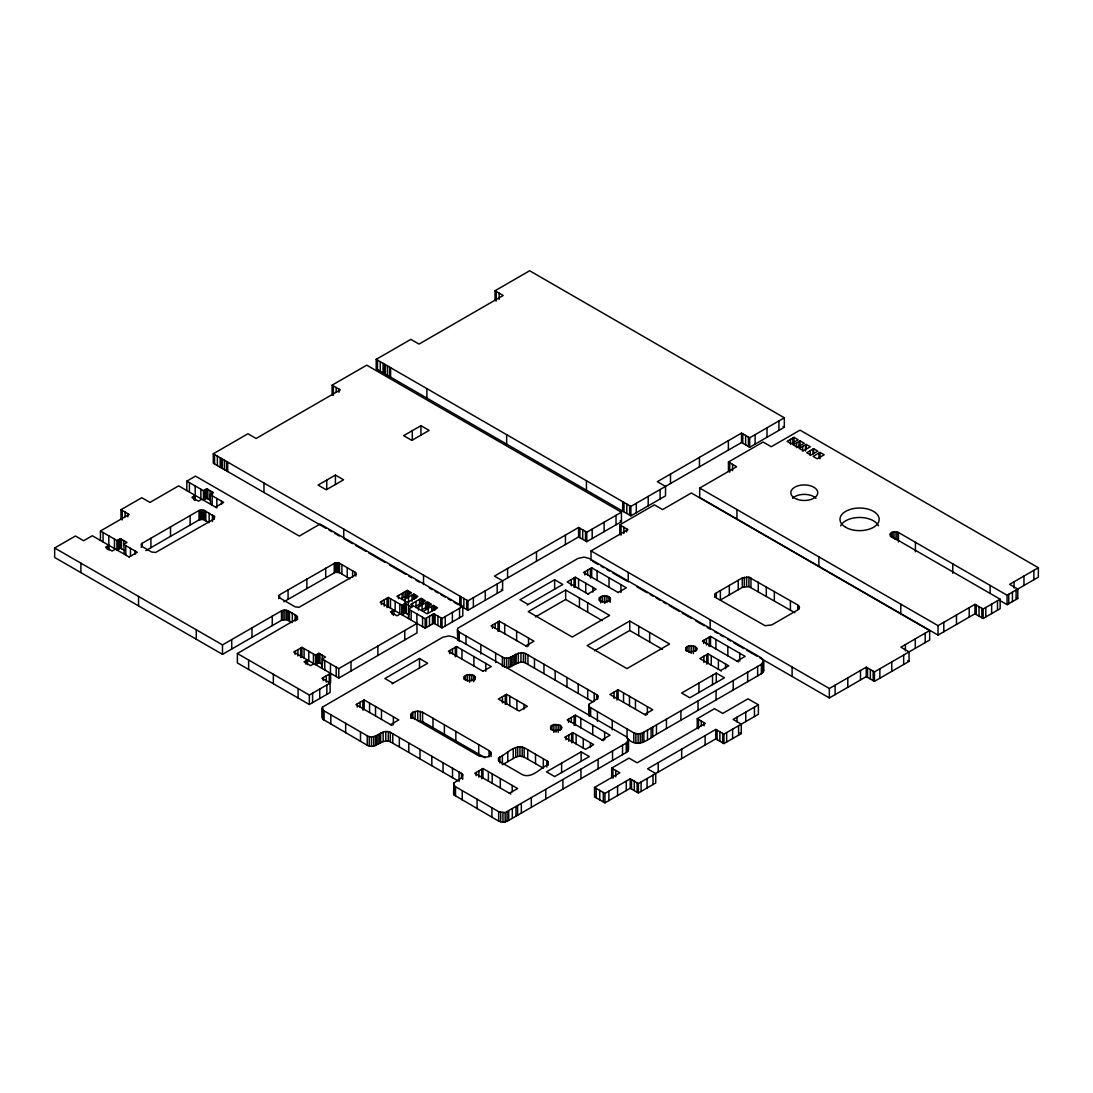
<?xml version="1.0" encoding="UTF-8"?>
<svg xmlns="http://www.w3.org/2000/svg" width="1093" height="1093" viewBox="0 0 1093 1093"><rect width="100%" height="100%" fill="white"/><g stroke="black" fill="none" stroke-linecap="round" stroke-linejoin="round"><path stroke-width="1.5" d="M628.502 749.716L628.502 739.496L626.248 736.682L453.95 637.205L449.073 635.907L442.856 637.205L322.462 707.116L322.681 709.699L324.075 710.874L367.234 735.794C375.473 740.589 381.99 728.198 390.338 732.324L461.492 773.407L462.681 774.595L461.97 777.56L453.882 782.998L454.114 795.035L498.668 821.116L502.944 822.237L507.043 821.362L626.248 752.53L628.284 750.481L627.833 747.448M628.502 739.496L626.248 743.09L505.157 812.605L498.668 811.662L455.508 786.741L453.568 784.282M628.434 739.237C637.506 748.404 648.176 739.701 656.469 734.318L761.37 673.753L763.406 671.703L763.406 669.408M763.624 660.719L761.37 664.298L642.206 733.143L638.107 734.018L633.817 732.897L589.264 706.816L589.045 704.234L597.12 698.796L597.83 695.817L596.655 694.642L525.501 653.559C517.139 649.433 510.636 661.825 502.397 657.016L459.238 632.096L457.844 630.934L457.612 628.352L577.978 558.427L584.195 557.116L589.072 558.427L761.37 657.904L763.624 660.719L763.624 670.938M457.748 780.689L390.338 741.778C381.99 737.652 375.473 750.044 367.234 745.235L322.681 719.153L322.462 707.116M453.568 793.723L453.882 782.998M589.045 704.234L588.717 714.959L588.717 705.518M278.729 595.521L279.521 597.816L295.11 606.82L299.099 607.284L355.047 575.219L356.113 573.716L355.047 572.226L339.458 563.223L335.469 562.758L279.521 594.824L278.729 598.677M410.886 718.169L411.378 713.524L412.881 712.226L417.731 711.065L422.581 712.226L489.09 750.618L490.593 751.929L491.099 756.575M491.099 753.419L489.09 756.219L486.822 757.08L479.39 756.219L412.881 717.828L410.886 715.027M498.599 757.914L498.599 760.523L499.925 761.671L522.604 774.773C532.154 778.762 540.325 768.024 548.167 764.526L548.167 761.917L546.855 760.769L524.162 747.667C514.625 743.677 506.455 754.416 498.599 757.914L498.599 761.07M714.972 594.1L714.972 596.764L716.325 597.926L765.1 625.702L771.74 624.936L797.726 609.935L799.516 607.435L797.726 604.935L748.937 577.159L742.297 577.937L716.325 592.925L714.972 594.1L714.972 597.243M728.457 462.011L763.092 442.009L771.262 446.736L800.021 430.136L1038.35 567.732L1038.35 577.172L1007.077 595.22L898.446 532.496L894.989 531.676L891.519 532.496L890.085 534.504L891.519 536.499L1000.15 599.224L1000.15 608.664L983.126 618.501L974.956 613.774L938.026 635.101L699.698 497.493L699.698 488.052L736.627 466.725L728.457 462.011L728.457 471.466M464.293 676.485L464.293 678.999L467.476 680.83L473.747 680.106L475.441 677.742L473.747 675.378L467.476 674.641L464.293 676.485L464.293 679.627M550.681 726.353L550.681 728.867L553.864 730.711L560.135 729.974L561.829 727.61L560.135 725.246L553.864 724.522L550.681 726.353L550.681 729.509M599.415 597.693L599.415 600.207L602.612 602.052L608.869 601.314L610.563 598.95L608.869 596.587L602.612 595.863L599.415 597.693L599.415 600.849M685.803 647.575L685.803 650.089L688.986 651.92L695.257 651.196L696.951 648.832L695.257 646.469L688.986 645.731L685.803 647.575L685.803 650.718M141.175 544.095L141.94 546.432L151.626 552.02L155.657 552.457L213.914 519.066L214.774 516.729L204.295 510.431L199.022 510.472L142.008 543.385L141.175 547.251M589.045 713.688L590.247 712.595M376.197 359.365L630.88 506.401L741.519 442.528L749.702 447.256L784.337 427.254L784.337 417.799L749.702 437.801L741.519 433.088L657.344 481.685L665.528 486.399L665.528 495.853L630.88 515.855L376.197 368.819L376.197 359.365L410.845 339.363L419.015 344.09L503.19 295.493L495.02 290.765L495.02 300.22L496.29 300.958M495.02 290.765L529.654 270.763L784.337 417.799M326.015 528.302L213.285 463.213L213.285 453.773L247.92 433.771L256.104 438.484L340.278 389.887L332.094 385.173L332.094 394.614L333.379 395.352L333.379 385.911M332.094 385.173L366.742 365.171L621.425 512.207L621.425 521.662L586.777 541.663L578.607 536.936L467.968 600.808L213.285 453.773M292.296 613.214L292.296 622.655L286.626 619.69L281.488 620.291L222.494 654.365L54.65 557.457L54.65 548.003L75.431 536.007L83.615 540.734L92.277 535.734L129.302 557.102M122.266 510.445L122.266 519.899L120.981 519.161L120.981 509.707L141.776 497.711L149.946 502.425L178.651 485.852L216.851 507.903L216.851 498.463M100.447 540.448L100.447 531.007L129.165 514.434L120.981 509.707M186.835 490.579L186.835 481.125L195.497 476.124L299.304 536.062L320.085 524.053L462.79 606.451L462.79 615.892L442.009 627.901L433.825 623.174L425.177 628.174L380.159 602.188L388.343 597.461L401.964 605.331L405.325 603.391L411.911 607.189L408.55 609.129L425.177 618.734L433.825 613.733L442.009 618.447L462.79 606.451M108.89 545.325L105.529 547.265L112.114 551.063L115.475 549.123M100.447 531.007L117.074 540.598L120.435 538.658L127.007 542.456L123.659 544.396L137.281 552.266L129.097 556.993M195.278 495.443L191.917 497.383L198.502 501.181L201.863 499.255M186.835 481.125L203.462 490.73L206.823 488.79L213.395 492.588L210.047 494.528L210.566 503.668M123.728 550.011L120.435 548.112L117.074 550.052L117.074 540.598M210.116 490.689L210.116 500.129L206.823 498.23L203.462 500.17L203.462 490.73M124.178 553.55L123.728 540.557M215.485 507.111L223.669 502.384L210.047 494.528M145.82 550.626L199.022 519.913L203.079 519.407L209.132 522.673L209.132 513.218M335.401 475.072L318.077 485.073L326.247 489.787L343.571 479.786L335.401 475.072L335.401 484.513M420.955 425.669L403.645 435.67L411.815 440.383L429.139 430.396L420.955 425.669L420.955 435.123M283.797 601.806L335.469 572.213L339.458 572.664L349.924 578.716M54.65 548.003L222.494 644.911L281.488 610.85L284.849 610.044L288.197 610.85L296.394 615.578L297.433 618.542L237.386 653.505L237.386 662.959L309.333 704.493L330.113 692.497L330.113 683.043L321.943 678.329L330.605 673.329L330.605 682.77L309.333 695.052L237.386 653.505M416.993 623.447L338.789 668.602L322.162 659.011L325.523 657.071L318.937 653.272L315.576 655.213L301.955 647.343L293.771 652.07L338.789 678.056L416.993 632.902L416.857 613.924M407.334 590.398L396.95 596.395L401.104 598.8L411.487 592.802L407.334 590.398L407.334 596.696M300.684 657.535L301.955 656.797L301.955 647.343M413.714 594.086L403.317 600.084L407.47 602.475L417.868 596.477L413.714 594.086L413.714 598.8M421.188 598.404L410.804 604.402L414.957 606.806L425.355 600.795L421.188 598.404L421.188 603.131M313.978 663.724L310.617 665.664L304.045 661.866L307.393 659.926L307.393 664.653M400.366 613.856L397.005 615.796L390.433 611.998L393.781 610.058L393.781 614.785M322.23 664.612L318.937 662.713L315.576 664.653L315.576 655.213M408.618 614.744L405.325 612.845L401.964 614.785L401.964 605.331M427.295 601.915L416.898 607.927L421.051 610.318L431.448 604.32L427.295 601.915L427.295 606.642M433.388 605.44L422.991 611.438L427.144 613.842L437.542 607.845L433.388 605.44L433.388 610.167M621.425 512.207L586.777 532.209L578.607 527.495L494.432 576.093L502.602 580.807L502.602 590.261L467.968 610.263L463.869 607.899L463.869 598.445M621.043 525.596L621.043 535.051L619.758 534.313L619.758 524.859L654.406 504.857L662.577 509.584L691.322 492.984L929.651 630.579L929.651 640.033L874.441 671.908L866.271 667.181L829.341 688.508L591.012 550.899L591.012 560.354M591.012 550.899L627.928 529.586L619.758 524.859M793.983 437.364L787.056 441.367L791.209 443.758L798.136 439.769L793.983 437.364L793.983 443.662M527.209 605.03L562.813 584.468L554.629 579.741L519.995 599.743L528.165 604.456M392.086 683.808L427.691 663.246L419.507 658.533L384.873 678.534L393.043 683.248M800.076 440.875L793.149 444.878L797.303 447.283L804.229 443.28L800.076 440.875L800.076 447.187M525.774 645.881L533.958 641.167L499.31 621.166L491.14 625.879L527.222 646.728M587.938 593.95L596.109 589.236L575.328 577.227L567.158 581.954L588.581 594.332M618.16 592.502L626.344 587.788L591.696 567.786L583.525 572.5L618.283 592.584M806.169 444.4L799.243 448.403L803.396 450.808L810.323 446.805L806.169 444.4L806.169 449.127M390.625 724.645L398.795 719.932L364.16 699.93L355.976 704.643L392.059 725.492M483.038 671.293L491.222 666.566L456.573 646.564L448.403 651.291L483.161 671.362M565.655 590.029L528.233 611.615L572.226 637.028L609.648 615.427L565.655 590.029L565.655 599.47L602.311 620.633M813.657 448.717L806.73 452.721L810.883 455.125L817.81 451.122L813.657 448.717L813.657 453.445M574.057 587.419L575.328 586.681L575.328 577.227M820.023 452.406L813.096 456.396L817.263 458.8L824.19 454.797L820.023 452.406L820.023 458.705M535.433 616.917L565.655 599.47M506.674 658.136L506.674 667.591C513.245 667.358 518.533 659.598 525.501 663.014L592.898 701.925M629.732 621.015L587.132 645.621L626.958 668.615L669.572 644.023L629.732 621.015L629.732 630.47L594.469 650.827M506.551 694.315L498.367 699.042L519.148 711.037L527.332 706.324L506.551 694.315L506.551 703.769L505.267 704.507M794.802 612.695L748.937 586.613L742.297 587.378L720.383 600.03L720.383 590.589M644.597 714.48L652.767 709.767L618.132 689.765L609.949 694.479L646.031 715.328M736.983 661.101L745.166 656.387L710.518 636.386L702.348 641.099L738.431 661.948M509.434 793.245L517.617 788.531L482.969 768.529L474.799 773.243L510.882 794.092M601.86 739.893L610.031 735.165L575.396 715.164L567.226 719.891L603.295 740.726M543.317 758.72L543.317 768.174L524.162 757.121L519.926 756.11L515.677 757.121L502.384 764.799L502.384 755.345M616.848 699.944L618.132 699.206L618.132 689.765M574.112 725.356L575.396 724.618L575.396 715.164M720.615 670.556L728.785 665.828L708.004 653.833L699.834 658.546L721.257 670.938M572.882 732.624L564.712 737.338L585.493 749.333L593.663 744.62L572.882 732.624L572.882 742.065L571.612 742.803L571.612 733.362M716.27 673.056L681.622 693.058L689.806 697.785L724.44 677.783L716.27 673.056L716.27 682.51M581.148 751.847L546.5 771.849L554.684 776.563L589.318 756.561L581.148 751.847L581.148 761.302M611.656 777.547L611.656 768.106L628.981 758.105L637.151 762.818L705.395 723.416L697.225 718.702L697.225 728.143M697.225 718.702L714.535 708.701L722.719 713.415L747.995 698.823L758.392 704.821L758.392 714.275L723.962 734.141L715.792 729.414L647.548 768.816L655.718 773.543L655.718 782.984L638.394 792.985L630.224 788.272L604.935 802.863L594.537 796.865L594.537 787.425L619.827 772.819L611.656 768.106M594.537 787.425L604.935 793.422L630.224 778.817L638.394 783.544L715.792 738.868L723.962 743.582L741.286 733.594L741.286 724.14L733.102 719.413L758.392 704.821M929.651 630.579L900.905 647.179L909.075 651.906L909.075 661.347L874.441 681.349L866.271 676.635L829.341 697.949L759.908 657.863M699.698 488.052L938.026 625.647L974.956 604.333L983.126 609.047L1000.15 599.224M1038.35 567.732L1009.604 584.331L1017.774 589.045L1017.774 598.499L1007.077 604.675L1000.013 600.59M485.196 757.818L422.581 721.667L417.731 720.519L417.731 711.065M783.066 426.516L784.337 427.254M1016.49 597.762L1017.774 598.499M907.805 660.609L909.075 661.347M620.141 520.924L621.425 521.662M592.433 561.174L598.172 564.48M601.027 566.147L603.896 567.8M606.765 569.453L609.621 571.106M612.49 572.759L626.808 581.025M637.028 586.914L647.261 592.83M650.185 594.524L653.122 596.204M656.046 597.898L660.432 600.44M663.355 602.12L666.279 603.814M669.203 605.495L679.45 611.411M682.374 613.105L691.159 618.173M695.544 620.701L704.316 625.77M707.253 627.464L710.177 629.144L710.177 619.704M714.562 631.686L717.486 633.38M720.41 635.06L723.334 636.754M727.733 639.282L730.657 640.976M733.581 642.67L743.814 648.573M746.751 650.267L756.984 656.183M629.732 630.47L662.454 649.365M501.332 589.523L502.602 590.261M740.002 732.856L741.286 733.594M328.966 530.009L331.917 531.717M334.882 533.425L339.308 535.98M352.602 543.658L343.735 538.535L343.735 529.094M355.567 545.366L365.895 551.337M368.86 553.044L385.105 562.417M389.545 564.985L405.79 574.371M408.755 576.066L411.706 577.773M416.132 580.342L419.097 582.036M429.33 587.952L432.227 589.633M435.123 591.299L438.033 592.98M440.93 594.647L445.288 597.161M448.185 598.841L451.081 600.508M453.991 602.188L458.336 604.702M1033.855 570.327L1033.855 579.768M1023.977 576.025L1023.977 585.479M1016.107 590.015L1016.107 599.456M1014.085 581.736L1014.085 588.034M1012.432 592.133L1012.432 601.587M1008.757 594.25L1008.757 603.705M1007.077 595.22L1007.077 604.675M997.499 600.754L997.499 610.208M991.638 604.128L991.638 613.583M990.108 585.424L990.108 593.294M985.79 607.517L985.79 616.958M983.126 609.047L983.126 618.501M981.856 608.309L981.856 617.764M979.041 606.683L979.041 616.138M976.24 605.071L976.24 614.512M974.956 604.333L974.956 613.774M969.19 607.653L969.19 617.108M956.498 614.99L956.498 624.431M952.768 563.865L952.768 573.306M943.805 622.313L943.805 631.768M938.026 625.647L938.026 635.101M925.17 633.175L925.17 642.629M915.415 542.306L915.415 551.746M915.278 638.886L915.278 648.327M905.4 644.583L905.4 650.881M903.665 655.021L903.665 664.476M900.796 604.142L900.796 613.597M898.446 532.496L898.446 541.95M896.834 531.881L896.834 539.751M894.989 531.676L894.989 539.546M893.131 531.881L893.131 538.18M891.765 661.907L891.765 671.348M891.519 532.496L891.519 537.223M890.453 533.439L890.453 536.581M879.851 668.779L879.851 678.22M874.441 671.908L874.441 681.349M873.157 671.17L873.157 680.611M870.356 669.544L870.356 678.985M867.541 667.919L867.541 677.373M866.271 667.181L866.271 676.635M860.492 670.515L860.492 679.955M847.799 677.838L847.799 687.292M835.107 685.174L835.107 694.615M829.341 688.508L829.341 697.949M818.917 453.049L818.917 457.762M818.862 556.843L818.862 566.297M813.014 449.1L813.014 453.814M810.186 450.726L810.186 455.439M805.527 444.769L805.527 451.067M802.713 446.409L802.713 451.122M798.969 441.517L798.969 447.816M799.065 606.096L799.065 609.252M797.726 604.935L797.726 609.662M796.606 442.884L796.606 447.611M792.876 437.992L792.876 444.304M792.097 667.003L792.097 676.444M790.512 439.359L790.512 444.086M790.417 600.713L790.417 610.167M778.926 420.928L778.926 430.382M774.336 591.436L774.336 600.877M767.026 427.8L767.026 437.255M766.302 586.791L766.302 596.245M763.406 662.249L763.406 671.703M762.955 662.986L762.955 672.441M762.272 663.683L762.272 673.124M761.37 664.298L761.37 673.753M758.269 582.145L758.269 591.6M757.64 666.457L757.64 675.898M755.113 434.686L755.113 444.127M754.443 707.103L754.443 716.557M750.959 577.937L750.959 587.378M749.702 437.801L749.702 447.256M748.937 577.159L748.937 586.613M748.418 437.063L748.418 446.518M747.667 672.222L747.667 681.663M746.628 576.899L746.628 586.354M745.754 712.117L745.754 721.571M745.617 435.451L745.617 444.892M744.319 577.159L744.319 586.613M742.803 433.825L742.803 443.266M742.297 577.937L742.297 587.378M741.519 433.088L741.519 442.528M739.742 653.259L739.742 661.128M738.581 725.697L738.581 735.152M738.24 580.274L738.24 589.728M737.065 717.145L737.065 721.858M736.942 509.543L736.942 518.997M733.212 680.556L733.212 690.011M732.542 464.375L732.542 470.673M732.624 729.14L732.624 738.595M729.728 462.749L729.728 472.19M729.304 585.424L729.304 594.879M728.375 440.684L728.375 450.125M727.842 646.387L727.842 655.827M726.667 732.583L726.667 742.024M725.547 663.957L725.547 668.684M723.962 734.141L723.962 743.582M722.692 733.403L722.692 742.844M719.877 731.777L719.877 741.232M718.402 659.83L718.402 669.285M717.063 730.151L717.063 739.606M716.325 592.925L716.325 597.652M716.065 690.462L716.065 699.903M715.929 639.501L715.929 648.955M715.792 729.414L715.792 738.868M712.527 675.228L712.527 684.669M711.256 655.704L711.256 665.159M710.518 636.386L710.518 645.826L709.248 646.564L709.248 637.123M708.004 653.833L708.004 663.287L706.734 664.025L706.734 654.57M706.433 638.736L706.433 645.048M705.122 735.575L705.122 745.03M704.124 722.678L704.124 725.834M703.919 656.196L703.919 662.495M703.619 640.361L703.619 643.517M701.31 721.066L701.31 725.779M699.438 457.38L699.438 466.834M698.946 683.057L698.946 692.511M698.495 719.44L698.495 728.881M698.044 700.873L698.044 710.313M696.528 647.575L696.528 650.718M695.257 646.469L695.257 651.196M693.345 645.731L693.345 653.6M691.172 645.485L691.172 653.368M688.986 645.731L688.986 652.029M687.073 646.469L687.073 651.196M681.663 749.115L681.663 758.569M680.898 710.764L680.898 720.205M670.501 474.089L670.501 483.543M666.443 719.112L666.443 728.553M660.104 489.527L660.104 498.982M658.205 762.668L658.205 772.109M656.469 724.864L656.469 734.318M653.013 775.101L653.013 784.555M652.767 727.036L652.767 736.491M651.114 727.993L651.114 737.447M649.652 632.519L649.652 641.974M648.204 496.4L648.204 505.854M647.357 706.638L647.357 714.508M647.493 730.097L647.493 739.537M647.056 778.544L647.056 787.985M643.859 732.187L643.859 741.641M642.206 733.143L642.206 742.584M641.099 781.973L641.099 791.428M640.307 733.827L640.307 743.281M638.708 626.207L638.708 635.648M638.394 783.544L638.394 792.985M638.107 734.018L638.107 743.472M637.123 782.807L637.123 792.247M636.29 503.286L636.29 512.726M635.853 733.704L635.853 743.158M635.457 699.766L635.457 709.207M634.309 781.181L634.309 790.622M633.817 732.897L633.817 742.352M631.508 779.555L631.508 789.009M630.88 506.401L630.88 515.855M630.224 778.817L630.224 788.272M629.609 505.663L629.609 515.117M629.5 696.323L629.5 705.777M628.243 572.404L628.243 581.845M628.284 738.731L628.284 750.481M627.833 741.778L627.833 751.219M627.081 729.004L627.081 738.458M627.15 742.461L627.15 751.916M626.795 504.051L626.795 513.491M626.658 528.848L626.658 531.99M626.248 743.09L626.248 752.53M626.275 781.099L626.275 790.553M623.98 502.425L623.98 511.866M623.843 527.222L623.843 533.521M623.543 692.88L623.543 702.334M622.709 501.687L622.709 511.128M622.518 745.235L622.518 754.689M620.933 584.659L620.933 592.529M617.572 786.113L617.572 795.567M616.848 690.503L616.848 698.372M616.015 515.336L616.015 524.79M615.742 770.456L615.742 776.754M614.047 692.115L614.047 698.427M612.927 768.83L612.927 778.284M612.545 751L612.545 760.455M612.244 720.437L612.244 729.892M610.14 597.693L610.14 602.421M609.02 577.787L609.02 587.228M608.869 596.587L608.869 601.314M608.883 791.141L608.883 800.582M606.957 595.863L606.957 602.161M604.784 595.617L604.784 603.486M604.935 793.422L604.935 802.863M604.62 732.037L604.62 739.92M604.101 522.208L604.101 531.663M603.309 792.48L603.309 801.934M602.612 595.863L602.612 602.161M600.685 596.587L600.685 602.885M599.743 790.417L599.743 799.871M598.09 759.348L598.09 768.803M597.83 695.817L597.83 698.974M597.406 711.871L597.406 721.325M597.106 570.901L597.106 580.356M596.655 694.642L596.655 699.37M596.163 788.354L596.163 797.808M594.209 693.235L594.209 701.105M592.871 587.365L592.871 592.078M592.72 725.165L592.72 734.619M592.201 529.08L592.201 538.535M591.696 567.786L591.696 577.227L590.425 577.965L590.425 568.524M590.657 707.977L590.657 715.86M590.425 742.748L590.425 747.462M589.264 706.816L589.264 716.257M587.651 602.721L587.651 612.176M587.679 689.451L587.679 698.905M587.61 570.136L587.61 574.863M586.777 532.209L586.777 541.663M586.435 480.742L586.435 490.197M585.725 583.238L585.725 592.679M585.506 531.471L585.506 540.926M584.796 571.762L584.796 574.918M583.279 738.622L583.279 748.063M582.692 529.845L582.692 539.3M580.807 718.292L580.807 727.747M580.943 769.24L580.943 778.694M579.877 528.233L579.877 537.674M579.454 597.994L579.454 607.435M578.607 527.495L578.607 536.936M578.58 579.112L578.58 588.553M578.211 683.986L578.211 693.44M576.134 734.496L576.134 743.937M574.057 577.965L574.057 585.848M574.112 715.901L574.112 723.785M571.243 579.591L571.243 585.889M571.311 717.527L571.311 722.254M568.797 734.974L568.797 741.273M568.497 719.153L568.497 722.295M566.98 677.51L566.98 686.964M565.983 736.6L565.983 739.756M565.45 535.078L565.45 544.533M562.909 779.651L562.909 789.105M561.597 763.133L561.597 772.587M561.406 726.353L561.406 729.509M560.135 725.246L560.135 729.974M558.222 724.522L558.222 732.392M556.05 724.276L556.05 732.146M555.176 670.692L555.176 680.147M554.629 579.741L554.629 589.195M553.864 724.522L553.864 732.392M551.951 725.246L551.951 729.974M548.167 761.917L548.167 765.059M546.855 760.769L546.855 767.067M545.776 789.542L545.776 798.997M543.945 664.216L543.945 673.657M536.513 551.787L536.513 561.242M535.515 754.225L535.515 763.665M534.477 658.751L534.477 668.192M531.321 797.89L531.321 807.344M528.534 638.039L528.534 645.908M527.946 654.967L527.946 664.421M527.714 749.716L527.714 759.17M525.501 653.559L525.501 663.014M524.162 747.667L524.162 757.121M524.08 704.438L524.08 709.166M523.451 652.876L523.451 662.331M522.181 746.915L522.181 756.356M521.334 803.656L521.334 813.11M520.951 652.794L520.951 662.249M519.926 746.656L519.926 756.11M518.314 653.286L518.314 662.741M517.658 746.915L517.658 756.356M517.617 805.801L517.617 815.255M516.934 700.312L516.934 709.767M516.634 631.167L516.634 640.607M515.964 806.757L515.964 816.211M515.8 654.365L515.8 663.82M515.677 747.667L515.677 757.121M515.677 654.434L515.5 663.984M514.762 654.967L514.762 664.407M513.218 749.088L513.218 758.542M513.136 655.896L513.136 665.35M512.33 808.861L512.33 818.302M512.207 785.402L512.207 791.701M511.51 656.838L511.51 666.279M510.773 657.262L510.773 666.716M509.789 696.2L509.789 705.641M508.887 657.959L508.887 667.399M508.696 810.951L508.696 820.406M507.794 752.216L507.794 761.671M507.576 568.497L507.576 577.951M507.043 811.908L507.043 821.362M506.66 434.686L506.66 444.127M505.267 695.052L505.267 702.936M505.157 812.605L505.157 822.045M504.72 624.281L504.72 633.735M504.419 657.822L504.419 667.276M502.944 812.782L502.944 822.237M502.397 657.016L502.397 666.47M502.452 696.678L502.452 702.977M500.69 812.468L500.69 821.922M500.293 778.53L500.293 787.971M499.925 756.766L499.925 763.064M499.31 621.166L499.31 630.606L498.039 631.344L498.039 621.903M499.105 293.129L499.105 299.427M498.668 811.662L498.668 821.116M497.192 583.935L497.192 593.39M496.29 291.503L496.29 299.373M495.648 653.122L495.648 662.577M495.225 623.516L495.225 628.243M492.41 625.141L492.41 628.297M492.205 773.858L492.205 783.312M491.918 807.768L491.918 817.222M490.593 751.929L490.593 755.072M489.09 750.618L489.09 756.916M488.38 771.658L488.38 781.099M485.811 663.437L485.811 671.321M485.278 590.807L485.278 600.262M482.969 768.529L482.969 777.97L481.699 778.708L481.699 769.267M480.811 644.556L480.811 654.01M478.884 770.893L478.884 777.191M478.707 744.62L478.707 754.074M477.081 799.202L477.081 808.656M476.07 772.505L476.07 775.661M475.018 676.485L475.018 679.627M473.897 656.565L473.897 666.02M473.747 675.378L473.747 681.677M473.378 597.68L473.378 607.134M471.834 674.641L471.834 680.939M469.662 674.395L469.662 682.278M467.968 600.808L467.968 610.263M467.476 674.641L467.476 680.939M466.684 600.071L466.684 609.525M465.973 635.989L465.973 643.873M465.563 675.378L465.563 680.106M462.681 774.595L462.681 779.309M462.243 790.635L462.243 800.09M461.984 649.693L461.984 659.147M461.492 773.407L461.492 778.134M461.068 596.833L461.068 606.273L459.784 605.536L459.784 596.095M459.538 608.323L459.538 617.777M459.238 632.096L459.238 641.55M459.06 772L459.06 781.44M457.844 630.934L457.844 640.389L457.298 629.636M456.573 646.564L456.573 656.019M455.836 731.422L455.836 740.876M455.508 786.741L455.508 796.196M455.303 647.302L455.303 656.756M454.114 785.58L454.114 795.035M452.393 612.449L452.393 621.89M452.488 648.928L452.488 653.655M452.516 768.229L452.516 777.67M449.674 650.554L449.674 653.696M445.247 616.575L445.247 626.016M444.4 724.823L444.4 734.264M443.048 762.75L443.048 772.205M442.009 618.447L442.009 627.901M440.725 617.709L440.725 627.163M437.924 616.083L437.924 625.538M435.465 606.642L435.465 609.785M435.11 614.471L435.11 623.912M434.03 605.809L434.03 610.536M433.825 613.733L433.825 623.174M432.978 718.224L432.978 727.665M432.473 614.512L432.473 623.953M431.762 606.383L431.762 611.096M431.817 756.274L431.817 765.728M429.494 616.233L429.494 625.674M429.371 603.117L429.371 606.273M428.196 608.446L428.196 613.159M427.937 602.298L427.937 607.025M426.871 388.616L426.871 398.071M426.53 617.941L426.53 627.396M425.669 602.858L425.669 609.156M425.177 618.734L425.177 628.174M423.524 575.15L423.524 584.605M423.264 599.606L423.264 602.749M422.567 617.231L422.567 626.672M422.581 712.226L422.581 721.667M422.089 604.921L422.089 611.219M421.843 598.773L421.843 603.5M420.313 711.352L420.313 720.806M420.013 749.456L420.013 758.911M419.562 599.333L419.562 605.631M419.507 658.533L419.507 667.973M418.523 606.984L418.523 610.126M415.996 601.396L415.996 607.694M415.791 595.275L415.791 598.431M415.149 711.352L415.149 719.235M414.356 594.455L414.356 599.183M412.881 712.226L412.881 718.525M412.293 430.669L412.293 440.124M412.43 603.459L412.43 606.615M412.088 595.016L412.088 601.314M411.378 713.524L411.378 718.251M411.146 610.632L411.146 620.073M409.41 591.6L409.41 594.756M409.069 608.828L408.55 618.583L408.618 605.29M408.796 742.98L408.796 752.421M408.509 597.079L408.509 603.377M407.99 590.78L407.99 595.494M406.35 603.992L406.35 613.433M405.708 591.34L405.708 597.639M405.325 603.391L405.325 612.845M404.943 599.142L404.943 602.298M404.793 603.691L404.793 613.146M404.765 630.511L404.765 639.951M403.932 592.365L403.932 597.092M403.645 604.361L403.645 613.815M402.497 605.03L402.497 614.471M402.142 593.403L402.142 599.702M399.833 604.101L399.833 613.556M399.328 737.515L399.328 746.956M398.562 595.466L398.562 598.609M395.16 601.396L395.16 610.85M393.261 610.359L393.261 615.086M393.384 716.803L393.384 724.673M392.783 733.731L392.783 743.185M392.1 611.028L392.1 614.17M390.611 367.685L390.611 377.14M390.474 598.691L390.474 608.145M390.338 732.324L390.338 741.778M389.641 367.125L389.641 376.566M388.343 597.461L388.343 606.916M388.302 731.641L388.302 741.095M387.496 365.882L387.496 375.336M387.072 598.213L387.072 607.653M385.788 731.559L385.788 741.013M385.351 364.652L385.351 374.093M384.381 364.092L384.381 373.533M384.258 599.825L384.258 606.123M383.151 732.05L383.151 741.505M383.096 363.354L383.096 372.795M381.443 601.451L381.443 604.607M381.471 709.931L381.471 719.372M380.637 733.13L380.514 742.653M380.282 361.728L380.282 371.169M380.337 733.307L380.337 742.748M379.599 733.731L379.599 743.172M377.987 734.66L377.987 744.114M377.891 646.031L377.891 655.472M377.481 360.103L377.481 369.557M376.361 735.603L376.361 745.057M375.514 706.488L375.514 715.942M375.623 736.026L375.623 745.481M373.724 736.723L373.724 746.164M371.511 736.901L371.511 746.355M369.571 703.059L369.571 712.499M369.256 736.586L369.256 746.041M367.234 735.794L367.234 745.235M364.16 699.93L364.16 709.371L362.876 710.108L362.876 700.668M360.499 731.9L360.499 741.341M360.062 702.293L360.062 707.007M357.261 703.906L357.261 707.062M355.853 572.923L355.853 576.066M355.047 572.226L355.047 575.369M352.615 570.819L352.615 577.118M351.003 661.552L351.003 670.993M347.246 567.718L347.246 577.172M345.661 723.334L345.661 732.775M341.89 564.63L341.89 574.071M339.458 563.223L339.458 572.664M338.994 389.149L338.994 392.305M338.789 668.602L338.789 678.056M338.243 562.758L338.243 572.213M336.863 562.608L336.863 572.049M336.193 387.537L336.193 392.25M336.179 667.099L336.179 676.553M335.469 562.758L335.469 572.213M334.267 563.223L334.267 572.664M330.824 714.767L330.824 724.208M330.469 663.806L330.469 673.247M329.253 674.108L329.253 683.562M326.739 480.073L326.739 489.514M326.862 684.928L326.862 694.369M326.274 675.829L326.274 682.128M325.714 568.155L325.714 577.61M324.758 660.5L324.758 669.954M324.075 710.874L324.075 720.314M323.296 677.551L323.296 680.693M322.681 658.71L322.162 668.451L322.23 655.172M322.681 709.699L322.681 719.153M322.134 708.401L322.134 717.841M319.962 653.86L319.962 663.314M319.73 689.041L319.73 698.495M318.937 653.272L318.937 662.713M318.418 653.573L318.418 663.014M317.257 654.242L317.257 663.683M316.109 654.898L316.109 664.353M313.445 653.983L313.445 663.424M312.584 693.167L312.584 702.621M309.333 695.052L309.333 704.493M308.772 651.278L308.772 660.719M306.887 579.017L306.887 588.471M306.873 660.227L306.873 663.383M305.712 660.896L305.712 664.052M304.086 648.573L304.086 658.027M300.684 648.081L300.684 655.95M298.088 688.563L298.088 698.003M297.87 649.707L297.87 656.005M297.433 616.479L297.433 619.635M296.394 615.578L296.394 620.305M295.11 614.84L295.11 621.138M295.055 651.332L295.055 654.475M289.481 611.588L289.481 621.029M288.197 610.85L288.197 620.291M288.074 589.878L288.074 599.333M286.626 610.249L286.626 619.69M284.849 610.044L284.849 619.499M283.06 610.249L283.06 619.69M281.488 610.85L281.488 620.291M279.521 594.824L279.521 597.967M273.359 674.272L273.359 683.726M272.28 616.165L272.28 625.62M263.959 483.024L263.959 492.478M251.991 627.874L251.991 637.328M248.63 659.994L248.63 669.449M231.716 639.583L231.716 649.037M227.699 462.093L227.699 471.534M226.716 461.533L226.716 470.974M224.571 460.29L224.571 469.744M222.425 459.06L222.425 468.501M222.494 644.911L222.494 654.365M221.537 501.154L221.537 504.31M221.455 458.486L221.455 467.941M220.185 457.748L220.185 467.203M217.37 456.136L217.37 465.577M214.556 454.51L214.556 463.951M213.982 516.019L213.982 519.161M212.37 492L212.37 495.143M212.466 515.145L212.466 521.443M212.165 495.757L212.165 505.198M207.848 489.377L207.848 498.832M206.823 488.79L206.823 498.23M206.29 489.09L206.29 498.545M205.812 511.305L205.812 520.746M205.142 489.76L205.142 499.2M204.295 510.431L204.295 519.872M203.981 490.429L203.981 499.87M203.079 509.966L203.079 519.407M201.672 509.816L201.672 519.271M200.866 489.227L200.866 498.681M200.265 509.98L200.265 519.435M199.022 510.472L199.022 519.913M196.262 629.773L196.262 639.214M195.155 485.92L195.278 500.17M194.759 495.757L194.759 500.471M193.598 496.413L193.598 499.569M190.114 515.609L190.114 525.064M189.431 482.628L189.431 492.082M170.508 526.922L170.508 536.376M150.916 538.234L150.916 547.689M142.008 543.385L142.008 546.527M138.565 596.464L138.565 605.905M135.149 551.036L135.149 554.178M130.463 548.331L130.463 556.2M127.881 513.696L127.881 516.839M125.791 545.626L125.791 555.08M125.08 512.071L125.08 516.798M121.46 539.259L121.46 548.7M120.435 538.658L120.435 548.112M119.902 538.972L119.902 548.413M118.754 539.628L118.754 549.082M117.593 540.297L117.593 549.752M114.478 539.095L114.478 548.549M108.767 535.802L108.89 550.052M108.371 545.626L108.371 548.782M107.21 546.295L107.21 549.437M103.056 532.51L103.056 541.95M80.882 563.155L80.882 572.595M792.616 498.258A13.471 7.774 0 0 1 815.952 498.258M840.654 525.856A19.592 11.313 0 0 1 859.576 517.467A19.592 11.313 0 0 1 878.499 525.856M797.548 499.433A13.471 7.774 0 0 0 817.755 492.697A13.471 7.774 0 0 0 797.548 485.961A13.471 7.774 0 0 0 797.548 499.433M845.722 527.332A19.592 11.313 0 0 0 878.499 522.263A19.592 11.313 0 0 0 854.507 508.409A19.592 11.313 0 0 0 845.722 527.332"/></g></svg>
